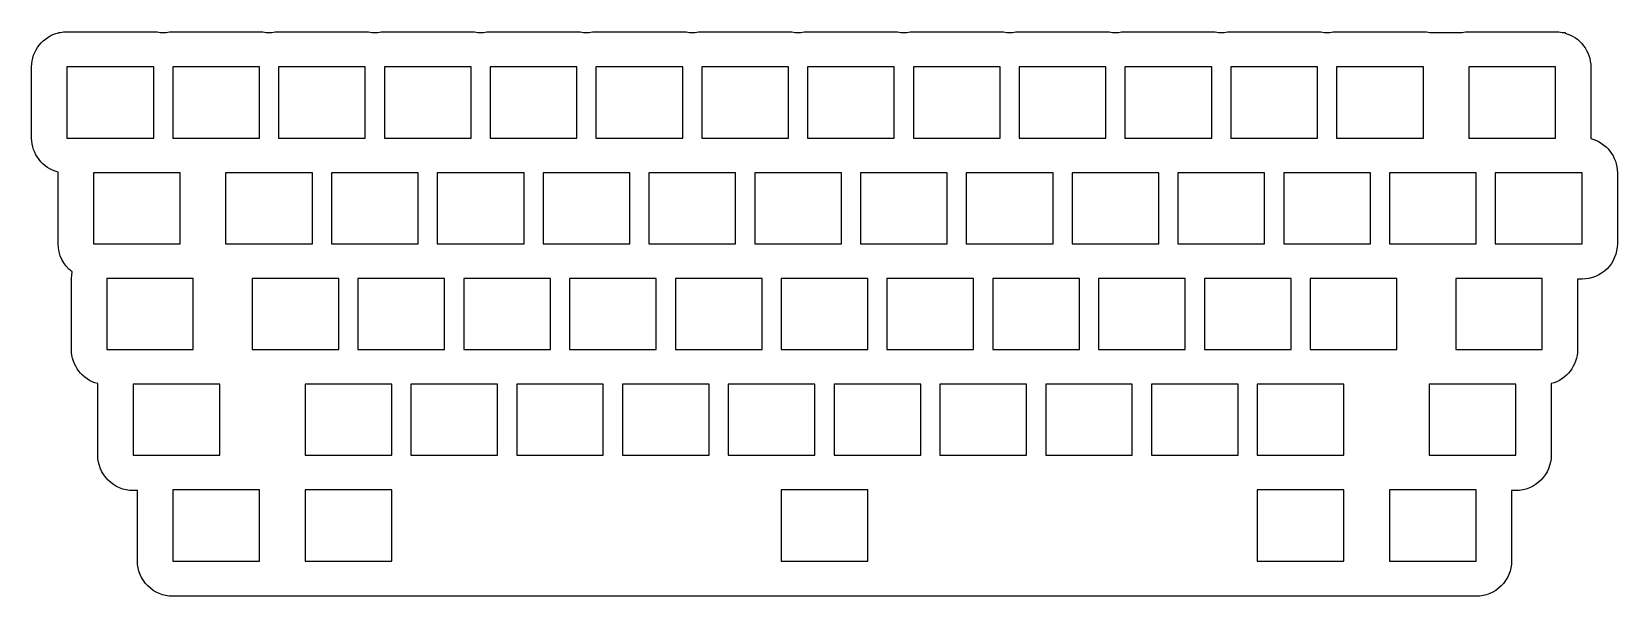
# Model space of a CAD drawing. Extents: x 0.1 to 11.4, y 0.1 to 4.1.
import ezdxf

# ---------------------------------------------------------------- set-up
doc = ezdxf.new("R2010")
doc.units = 0
doc.layers.add('NEW_HOLES', color=18, linetype='CONTINUOUS')

msp = doc.modelspace()

# ---------------------------------------------------------------- linework, layer by layer
at = {"layer": 'NEW_HOLES'}
msp.add_lwpolyline([(6.995, 4.127, -0.047412), (7.042, 4.122), (7.083, 4.122, -0.047412), (7.13, 4.127), (7.745, 4.127, -0.047412), (7.792, 4.122), (7.833, 4.122, -0.047412), (7.88, 4.127), (8.495, 4.127, -0.047412), (8.542, 4.122), (8.583, 4.122, -0.047412), (8.63, 4.127), (9.245, 4.127, -0.047412), (9.292, 4.122), (9.333, 4.122, -0.047412), (9.38, 4.127), (9.995, 4.127, -0.047086), (10.041, 4.122), (10.271, 4.122, -0.047086), (10.318, 4.127), (10.932, 4.127, -0.045778), (10.978, 4.122), (10.999, 4.122), (10.999, 4.117, -0.336578), (11.182, 3.877), (11.182, 3.373), (11.182, 3.369, -0.342036), (11.37, 3.127), (11.37, 2.623, -0.414214), (11.12, 2.373), (11.088, 2.373), (11.088, 1.873, -0.34202), (10.901, 1.631), (10.901, 1.627), (10.901, 1.123, -0.414214), (10.651, 0.873), (10.62, 0.873), (10.62, 0.373, -0.414214), (10.37, 0.123), (9.432, 0.123), (8.818, 0.123), (6.057, 0.123), (6.057, 0.123), (5.443, 0.123), (5.443, 0.123), (1.745, 0.123), (1.13, 0.123, -0.414214), (0.88, 0.373), (0.88, 0.873), (0.849, 0.873, -0.414214), (0.599, 1.123), (0.599, 1.627), (0.599, 1.631, -0.342051), (0.412, 1.873), (0.412, 2.377), (0.416, 2.424, -0.233789), (0.318, 2.623), (0.318, 3.127), (0.318, 3.131, -0.342036), (0.13, 3.373), (0.13, 3.877, -0.345953), (0.321, 4.12), (0.321, 4.122), (0.334, 4.122, -0.045778), (0.38, 4.127), (0.995, 4.127, -0.047412), (1.042, 4.122), (1.083, 4.122, -0.047412), (1.13, 4.127), (1.745, 4.127, -0.047412), (1.792, 4.122), (1.833, 4.122, -0.047412), (1.88, 4.127), (2.495, 4.127, -0.047412), (2.542, 4.122), (2.583, 4.122, -0.047412), (2.63, 4.127), (3.245, 4.127, -0.047412), (3.292, 4.122), (3.333, 4.122, -0.047412), (3.38, 4.127), (3.995, 4.127, -0.047412), (4.042, 4.122), (4.083, 4.122, -0.047412), (4.13, 4.127), (4.745, 4.127, -0.047412), (4.792, 4.122), (4.833, 4.122, -0.047412), (4.88, 4.127), (5.495, 4.127, -0.047412), (5.542, 4.122), (5.583, 4.122, -0.047412), (5.63, 4.127), (6.245, 4.127, -0.047412), (6.292, 4.122), (6.333, 4.122, -0.047412), (6.38, 4.127)], format="xyb", close=True, dxfattribs=at)
for points in [[(0.38, 3.373), (0.995, 3.373), (0.995, 3.877), (0.38, 3.877)], [(1.13, 3.373), (1.745, 3.373), (1.745, 3.877), (1.13, 3.877)], [(1.88, 3.373), (2.495, 3.373), (2.495, 3.877), (1.88, 3.877)], [(2.63, 3.373), (3.245, 3.373), (3.245, 3.877), (2.63, 3.877)], [(3.38, 3.373), (3.995, 3.373), (3.995, 3.877), (3.38, 3.877)], [(4.13, 3.373), (4.745, 3.373), (4.745, 3.877), (4.13, 3.877)], [(4.88, 3.373), (5.495, 3.373), (5.495, 3.877), (4.88, 3.877)], [(5.63, 3.373), (6.245, 3.373), (6.245, 3.877), (5.63, 3.877)], [(6.38, 3.373), (6.995, 3.373), (6.995, 3.877), (6.38, 3.877)], [(7.13, 3.373), (7.745, 3.373), (7.745, 3.877), (7.13, 3.877)], [(7.88, 3.373), (8.495, 3.373), (8.495, 3.877), (7.88, 3.877)], [(8.63, 3.373), (9.245, 3.373), (9.245, 3.877), (8.63, 3.877)], [(9.38, 3.373), (9.995, 3.373), (9.995, 3.877), (9.38, 3.877)], [(10.318, 3.373), (10.932, 3.373), (10.932, 3.877), (10.318, 3.877)], [(0.568, 2.623), (1.182, 2.623), (1.182, 3.127), (0.568, 3.127)], [(1.505, 2.623), (2.12, 2.623), (2.12, 3.127), (1.505, 3.127)], [(2.255, 2.623), (2.87, 2.623), (2.87, 3.127), (2.255, 3.127)], [(3.005, 2.623), (3.62, 2.623), (3.62, 3.127), (3.005, 3.127)], [(3.755, 2.623), (4.37, 2.623), (4.37, 3.127), (3.755, 3.127)], [(4.505, 2.623), (5.12, 2.623), (5.12, 3.127), (4.505, 3.127)], [(5.255, 2.623), (5.87, 2.623), (5.87, 3.127), (5.255, 3.127)], [(6.005, 2.623), (6.62, 2.623), (6.62, 3.127), (6.005, 3.127)], [(6.755, 2.623), (7.37, 2.623), (7.37, 3.127), (6.755, 3.127)], [(7.505, 2.623), (8.12, 2.623), (8.12, 3.127), (7.505, 3.127)], [(8.255, 2.623), (8.87, 2.623), (8.87, 3.127), (8.255, 3.127)], [(9.005, 2.623), (9.62, 2.623), (9.62, 3.127), (9.005, 3.127)], [(9.755, 2.623), (10.37, 2.623), (10.37, 3.127), (9.755, 3.127)], [(10.505, 2.623), (11.12, 2.623), (11.12, 3.127), (10.505, 3.127)], [(0.662, 1.873), (1.276, 1.873), (1.276, 2.377), (0.662, 2.377)], [(1.693, 1.873), (2.307, 1.873), (2.307, 2.377), (1.693, 2.377)], [(2.443, 1.873), (3.057, 1.873), (3.057, 2.377), (2.443, 2.377)], [(3.193, 1.873), (3.807, 1.873), (3.807, 2.377), (3.193, 2.377)], [(3.943, 1.873), (4.557, 1.873), (4.557, 2.377), (3.943, 2.377)], [(4.693, 1.873), (5.307, 1.873), (5.307, 2.377), (4.693, 2.377)], [(5.443, 1.873), (6.057, 1.873), (6.057, 2.377), (5.443, 2.377)], [(6.193, 1.873), (6.807, 1.873), (6.807, 2.377), (6.193, 2.377)], [(6.943, 1.873), (7.557, 1.873), (7.557, 2.377), (6.943, 2.377)], [(7.693, 1.873), (8.307, 1.873), (8.307, 2.377), (7.693, 2.377)], [(8.443, 1.873), (9.057, 1.873), (9.057, 2.377), (8.443, 2.377)], [(9.193, 1.873), (9.807, 1.873), (9.807, 2.377), (9.193, 2.377)], [(10.224, 1.873), (10.838, 1.873), (10.838, 2.377), (10.224, 2.377)], [(0.849, 1.123), (1.463, 1.123), (1.463, 1.627), (0.849, 1.627)], [(2.068, 1.123), (2.682, 1.123), (2.682, 1.627), (2.068, 1.627)], [(2.818, 1.123), (3.432, 1.123), (3.432, 1.627), (2.818, 1.627)], [(3.568, 1.123), (4.182, 1.123), (4.182, 1.627), (3.568, 1.627)], [(4.318, 1.123), (4.932, 1.123), (4.932, 1.627), (4.318, 1.627)], [(5.068, 1.123), (5.682, 1.123), (5.682, 1.627), (5.068, 1.627)], [(5.818, 1.123), (6.432, 1.123), (6.432, 1.627), (5.818, 1.627)], [(6.568, 1.123), (7.182, 1.123), (7.182, 1.627), (6.568, 1.627)], [(7.318, 1.123), (7.932, 1.123), (7.932, 1.627), (7.318, 1.627)], [(8.068, 1.123), (8.682, 1.123), (8.682, 1.627), (8.068, 1.627)], [(8.818, 1.123), (9.432, 1.123), (9.432, 1.627), (8.818, 1.627)], [(10.037, 1.123), (10.651, 1.123), (10.651, 1.627), (10.037, 1.627)], [(1.13, 0.373), (1.745, 0.373), (1.745, 0.877), (1.13, 0.877)], [(2.068, 0.373), (2.682, 0.373), (2.682, 0.877), (2.068, 0.877)], [(5.443, 0.373), (6.057, 0.373), (6.057, 0.877), (5.443, 0.877)], [(8.818, 0.373), (9.432, 0.373), (9.432, 0.877), (8.818, 0.877)], [(9.755, 0.373), (10.37, 0.373), (10.37, 0.877), (9.755, 0.877)]]:
    msp.add_lwpolyline(points, close=True, dxfattribs=at)

doc.saveas('drawing.dxf')
